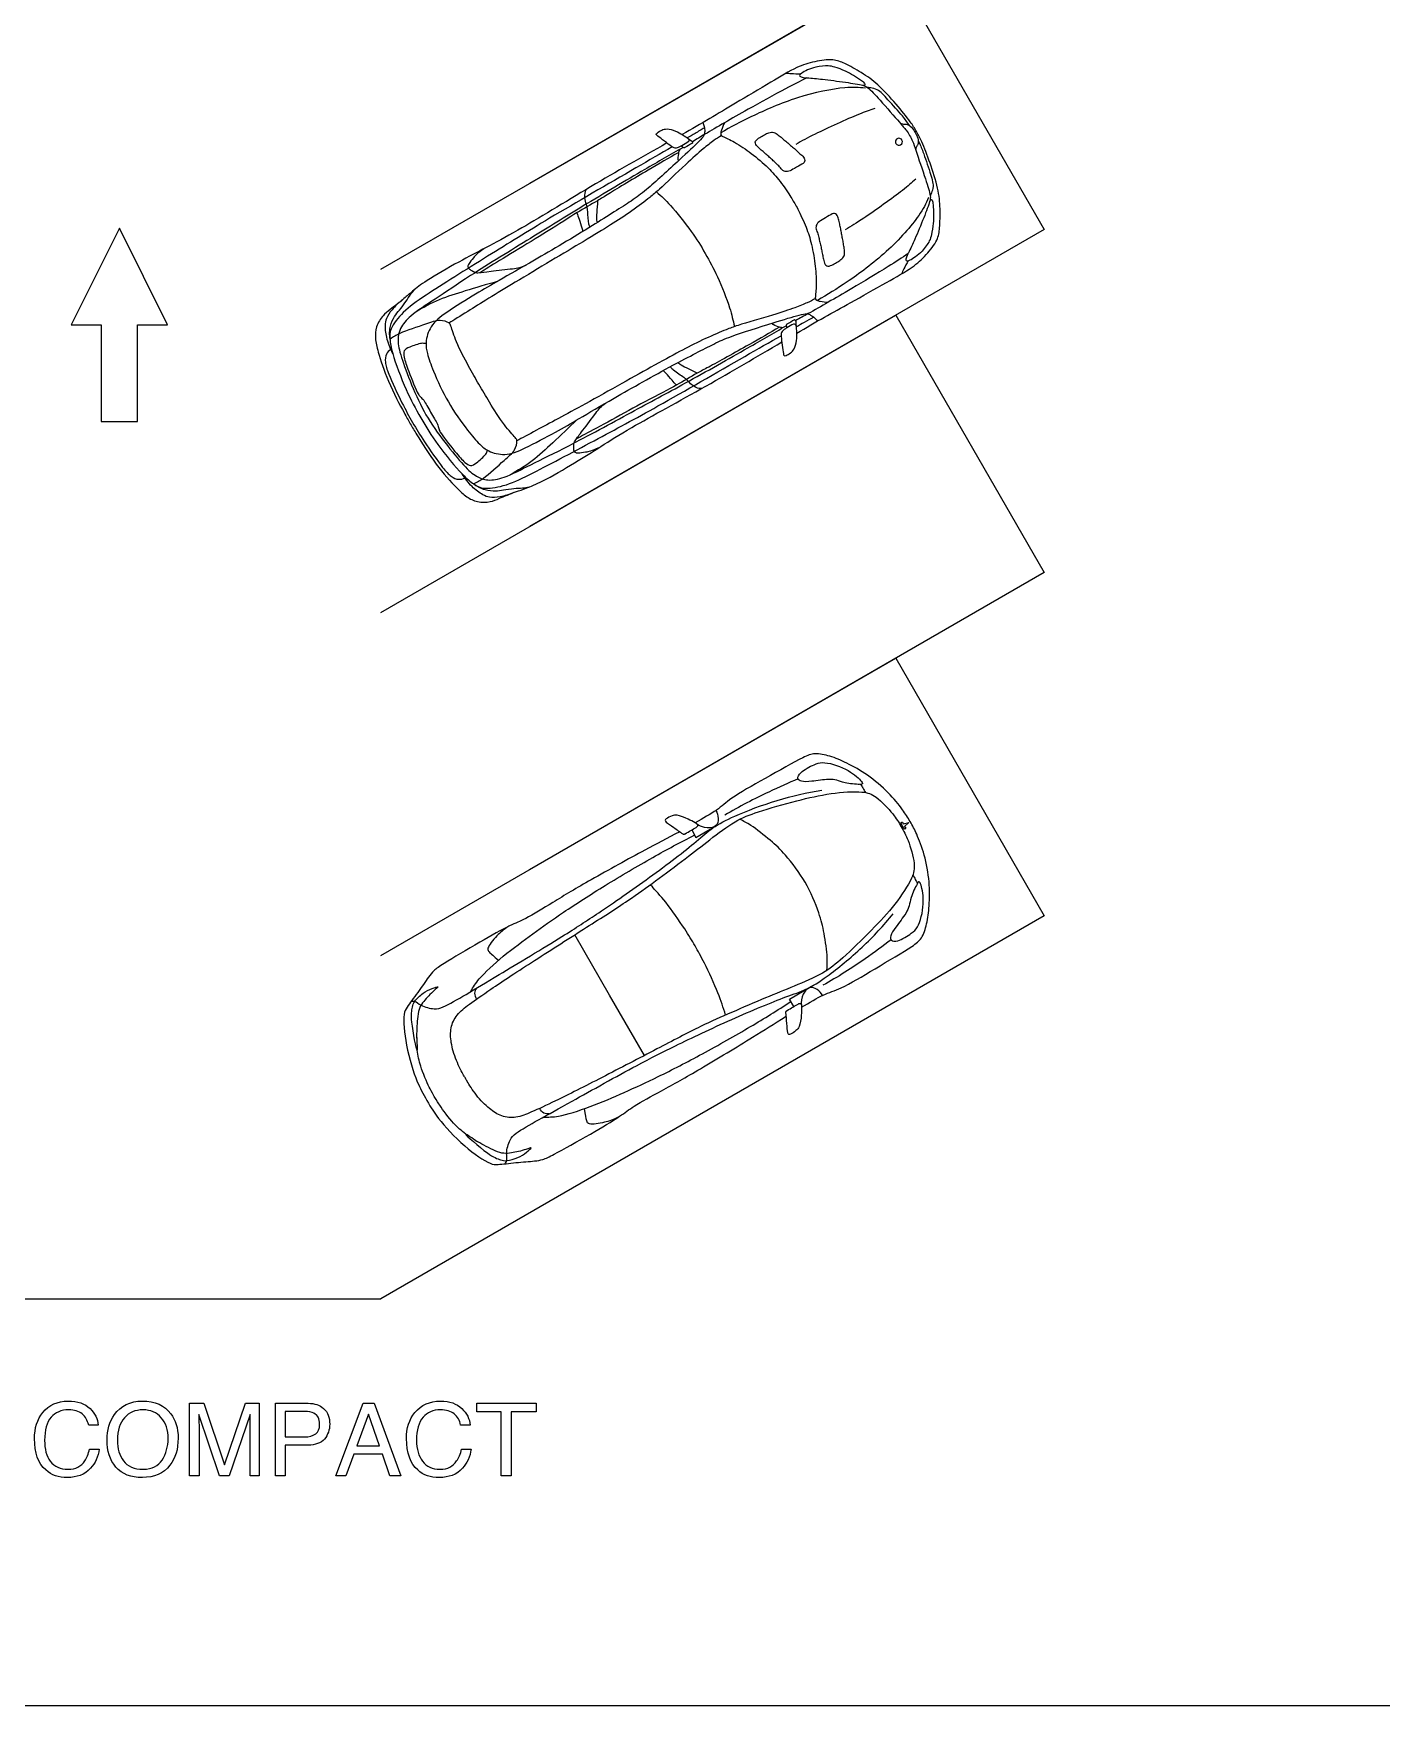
# Model space of a CAD drawing. Header units: millimetres. Extents: x 0 to 183, y -1 to 139.
# Drawn here: x 33.66 to 45, y 92.85 to 106.91 of the extents above; entities that cross this region are included whole.
import ezdxf

# ---------------------------------------------------------------- set-up
doc = ezdxf.new("R2010")
doc.units = ezdxf.units.MM
for name, color, linetype, true_color in [('AG-DIAGRAM', 7, 'Continuous', 0xfecc66), ('AG-LAYOUT', 7, 'Continuous', 0x66ccff), ('AG-TRANSPORT', 7, 'Continuous', 0x66ffff), ('N-TEXT', 7, 'Continuous', 0xcccccc), ('X-VPRT', 6, 'Continuous', 0xff00ff)]:
    doc.layers.add(name, color=color, linetype=linetype, true_color=true_color)

msp = doc.modelspace()

# ---------------------------------------------------------------- linework, layer by layer
at = {"layer": 'AG-DIAGRAM'}
msp.add_lwpolyline([(32.183, 96.268), (36.583, 96.268)], dxfattribs=at)
at = {"layer": 'AG-LAYOUT'}
for points in [[(36.583, 107.815), (40.913, 110.315), (42.163, 108.15), (37.833, 105.65)], [(36.583, 104.928), (40.913, 107.428), (42.163, 105.263), (37.833, 102.763)], [(36.583, 102.041), (40.913, 104.541), (42.163, 102.376), (37.833, 99.876)], [(36.583, 99.155), (40.913, 101.655), (42.163, 99.49), (36.583, 96.268)]]:
    msp.add_lwpolyline(points, dxfattribs=at)
msp.add_lwpolyline([(34.535, 104.461), (34.789, 104.461), (34.383, 105.273), (33.977, 104.461), (34.231, 104.461), (34.231, 103.648), (34.535, 103.648)], close=True, dxfattribs=at)
at = {"layer": 'AG-TRANSPORT'}
for points in [[(39.197, 100.211), (39.233, 100.149), (39.42, 100.257)], [(40.975, 100.263), (41.023, 100.275)], [(41.023, 100.275), (40.988, 100.239)], [(38.8, 98.314), (38.506, 98.822), (38.213, 99.33)], [(40.055, 98.725), (40.019, 98.788), (40.206, 98.896)]]:
    msp.add_lwpolyline(points, dxfattribs=at)
for start, end in [(30, 210), (210, 30)]:
    msp.add_arc((40.94, 106), 0.0294, start, end, dxfattribs=at)
for points, knots in [([(41.088, 106.086), (41.072, 106.114), (41.037, 106.173), (40.914, 106.32), (40.77, 106.483), (40.629, 106.582), (40.487, 106.66), (40.385, 106.699), (40.226, 106.677), (40.073, 106.629), (39.861, 106.498), (39.564, 106.326), (39.353, 106.196), (39.195, 106.105), (39.117, 106.062)], [0, 0, 0, 0, 0.31317, 0.749157, 1.220198, 1.637784, 2.035792, 2.361968, 2.751553, 3.151136, 3.650507, 4.238154, 4.740912, 5.258968, 5.258968, 5.258968, 5.258968]), ([(40.634, 106.476), (40.64, 106.476), (40.651, 106.477), (40.657, 106.48), (40.656, 106.492), (40.623, 106.516), (40.557, 106.559), (40.493, 106.595), (40.399, 106.63), (40.346, 106.642), (40.221, 106.632), (40.135, 106.589), (40.105, 106.564), (40.103, 106.545), (40.148, 106.539), (40.166, 106.538)], [0.076448, 0.076448, 0.076448, 0.076448, 0.169912, 0.254035, 0.345026, 0.545478, 0.82381, 1.102629, 1.409875, 1.656542, 1.998436, 2.479135, 2.615945, 2.7207, 2.959773, 2.959773, 2.959773, 2.959773]), ([(40.166, 106.538), (40.105, 106.508), (39.988, 106.449), (39.669, 106.273), (39.482, 106.165), (39.308, 106.064), (39.239, 106.022), (39.204, 106.001)], [0, 0, 0, 0, 0.449799, 1.047318, 1.526688, 1.965432, 2.310143, 2.310143, 2.310143, 2.310143]), ([(40.112, 106.569), (40.086, 106.569), (40.035, 106.571), (40.004, 106.574), (39.988, 106.575)], [0, 0, 0, 0, 0.2780271, 0.4945497, 0.4945497, 0.4945497, 0.4945497]), ([(40.166, 106.538), (40.21, 106.535), (40.299, 106.527), (40.485, 106.502), (40.635, 106.479), (40.683, 106.458), (40.786, 106.347), (40.94, 106.167), (41.001, 106.101), (41.022, 106.068), (41.03, 106.052)], [2.959773, 2.959773, 2.959773, 2.959773, 3.324551, 3.765566, 4.148461, 4.366517, 4.750607, 5.246898, 5.544986, 5.775267, 5.775267, 5.775267, 5.775267]), ([(40.658, 106.452), (40.601, 106.457), (40.48, 106.466), (40.074, 106.382), (39.703, 106.217), (39.526, 106.124), (39.441, 106.075)], [0, 0, 0, 0, 0.416445, 1.054475, 1.700668, 2.241822, 2.241822, 2.241822, 2.241822]), ([(41.031, 106.135), (41.009, 106.166), (40.971, 106.219), (40.849, 106.352), (40.768, 106.444), (40.705, 106.452), (40.686, 106.456), (40.677, 106.457)], [0, 0, 0, 0, 0.311916, 0.739006, 1.089342, 1.326387, 1.493705, 1.493705, 1.493705, 1.493705]), ([(40.737, 106.28), (40.692, 106.264), (40.604, 106.237), (40.225, 106.064), (40.126, 106.008), (40.072, 105.978)], [0, 0, 0, 0, 0.381624, 1.014307, 1.445423, 1.445423, 1.445423, 1.445423]), ([(39.291, 106.161), (39.296, 106.151), (39.304, 106.13), (39.308, 106.086), (39.302, 106.05), (39.251, 105.993), (39.089, 105.843), (38.817, 105.592), (38.687, 105.5), (38.35, 105.284), (37.884, 105.007), (37.582, 104.837), (37.383, 104.722), (37.137, 104.57), (36.995, 104.459), (36.954, 104.313), (36.972, 104.215), (37.024, 104.062), (37.102, 103.895), (37.151, 103.812)], [0, 0, 0, 0, 0.184261, 0.392413, 0.575799, 0.833104, 1.310419, 1.917921, 2.320885, 2.941993, 3.695454, 4.279483, 4.758598, 5.294378, 5.718211, 6.088209, 6.397173, 6.793689, 7.328757, 7.328757, 7.328757, 7.328757]), ([(39.16, 106.032), (39.167, 106.027), (39.177, 106.013), (39.168, 105.997), (39.112, 105.965), (39.091, 105.956), (39.057, 105.942), (39.024, 105.961), (38.97, 106.006), (38.914, 106.046), (38.895, 106.062), (38.909, 106.079), (38.945, 106.101), (38.991, 106.113), (39.059, 106.094), (39.118, 106.061), (39.131, 106.051), (39.195, 106.009), (39.205, 106), (39.203, 105.988)], [0.715062, 0.715062, 0.715062, 0.715062, 0.883101, 1.007976, 1.268906, 1.442012, 1.631477, 1.822469, 2.105561, 2.386023, 2.527924, 2.663049, 2.877487, 3.101801, 3.385128, 3.648654, 3.797956, 4.083934, 4.21726, 4.21726, 4.21726, 4.21726]), ([(39.304, 106.117), (39.279, 106.102), (39.232, 106.074), (39.182, 106.045), (39.16, 106.032)], [0.4540425, 0.4540425, 0.4540425, 0.4540425, 0.6006227, 0.7150624, 0.7150624, 0.7150624, 0.7150624]), ([(39.473, 106.16), (39.462, 106.141), (39.447, 106.099), (39.439, 106.072), (39.445, 106.049), (39.464, 106.043), (39.569, 105.994), (39.699, 105.905), (39.844, 105.783), (39.938, 105.674), (40.033, 105.537), (40.049, 105.506), (40.057, 105.491)], [0, 0, 0, 0, 0.259849, 0.429993, 0.579219, 0.69615, 1.021832, 1.434575, 1.865112, 2.256044, 2.655661, 2.882585, 2.882585, 2.882585, 2.882585]), ([(40.081, 104.391), (40.158, 104.436), (40.316, 104.528), (40.535, 104.646), (40.831, 104.817), (41.051, 104.935), (41.169, 105.044), (41.268, 105.17), (41.285, 105.278), (41.289, 105.44), (41.273, 105.612), (41.204, 105.818), (41.138, 105.998), (41.104, 106.057), (41.088, 106.086)], [-5.258968, -5.258968, -5.258968, -5.258968, -4.740912, -4.238154, -3.650507, -3.151136, -2.751553, -2.361968, -2.035792, -1.637784, -1.220198, -0.749157, -0.31317, 0, 0, 0, 0]), ([(40.952, 106.155), (40.961, 106.153), (40.979, 106.147), (41.01, 106.152), (41.047, 106.13), (41.076, 106.079)], [-0.7832849, -0.7832849, -0.7832849, -0.7832849, -0.6178044, -0.4443146, 0, 0, 0, 0]), ([(41.076, 106.079), (41.106, 106.029), (41.107, 105.985), (41.087, 105.96), (41.082, 105.942), (41.08, 105.933)], [0, 0, 0, 0, 0.4443146, 0.6178044, 0.7832849, 0.7832849, 0.7832849, 0.7832849]), ([(38.989, 105.99), (38.773, 105.868), (38.365, 105.637), (37.75, 105.259), (37.473, 105.113), (37.24, 104.992), (36.974, 104.84), (36.848, 104.746), (36.78, 104.681), (36.661, 104.588), (36.598, 104.543), (36.538, 104.445), (36.533, 104.343), (36.559, 104.224), (36.637, 103.985), (36.776, 103.724), (36.812, 103.659), (36.83, 103.627)], [0, 0, 0, 0, 0.859617, 1.703194, 2.256197, 2.76668, 3.32231, 3.712008, 4.019643, 4.4017, 4.686773, 5.014551, 5.328015, 5.669825, 6.179207, 6.722529, 7.051928, 7.051928, 7.051928, 7.051928]), ([(39.032, 105.957), (38.939, 105.903), (38.625, 105.72), (37.992, 105.355), (37.505, 105.053), (36.969, 104.718), (36.776, 104.582), (36.657, 104.435), (36.657, 104.338), (36.677, 104.211), (36.794, 103.904), (36.873, 103.755), (36.919, 103.679)], [0.924187, 0.924187, 0.924187, 0.924187, 1.359724, 2.276489, 3.058819, 3.840129, 4.332731, 4.749081, 5.037903, 5.393837, 5.961364, 6.478294, 6.478294, 6.478294, 6.478294]), ([(39.125, 105.953), (39.013, 105.889), (38.801, 105.766), (38.271, 105.455), (37.854, 105.194), (37.34, 104.882), (37.052, 104.683), (36.834, 104.546), (36.74, 104.437), (36.72, 104.323), (36.752, 104.176), (36.876, 103.855), (36.962, 103.703)], [0.006545, 0.006545, 0.006545, 0.006545, 0.609149, 1.383577, 2.105261, 2.875347, 3.475055, 3.972617, 4.342592, 4.659921, 5.043789, 5.767616, 5.767616, 5.767616, 5.767616]), ([(39.446, 106.051), (39.424, 106.038), (39.38, 106.011), (39.286, 105.935), (39.148, 105.812), (38.926, 105.599), (38.847, 105.533), (38.689, 105.413), (38.506, 105.295), (38.276, 105.154), (37.713, 104.821), (37.331, 104.585), (37.196, 104.5), (37.155, 104.475)], [0, 0, 0, 0, 0.276688, 0.615201, 1.060592, 1.612504, 1.942861, 2.378103, 2.843005, 3.364562, 4.183329, 4.870194, 5.303436, 5.303436, 5.303436, 5.303436]), ([(39.096, 105.936), (39.091, 105.924), (39.085, 105.902), (39.076, 105.856), (39.085, 105.839)], [0, 0, 0, 0, 0.2456328, 0.5252418, 0.5252418, 0.5252418, 0.5252418]), ([(39.14, 105.952), (39.138, 105.95), (39.134, 105.949), (39.124, 105.951), (39.118, 105.961), (39.114, 105.967)], [4.4870223, 4.4870223, 4.4870223, 4.4870223, 4.5782335, 4.6778283, 4.8018156, 4.8018156, 4.8018156, 4.8018156]), ([(41.03, 106.052), (41.039, 106.037), (41.058, 106.003), (41.085, 105.916), (41.163, 105.693), (41.208, 105.549), (41.202, 105.497), (41.147, 105.355), (41.076, 105.182), (41.038, 105.101), (41.019, 105.061)], [5.775267, 5.775267, 5.775267, 5.775267, 6.005548, 6.303636, 6.799926, 7.184016, 7.402072, 7.784968, 8.225982, 8.590761, 8.590761, 8.590761, 8.590761]), ([(41.102, 106.012), (41.118, 105.977), (41.145, 105.918), (41.199, 105.746), (41.238, 105.63), (41.214, 105.571), (41.208, 105.552), (41.204, 105.544)], [0, 0, 0, 0, 0.311916, 0.739006, 1.089342, 1.326387, 1.493705, 1.493705, 1.493705, 1.493705]), ([(39.088, 105.91), (39.001, 105.861), (38.844, 105.771), (38.499, 105.563), (38.437, 105.524), (38.406, 105.504)], [0, 0, 0, 0, 0.546078, 1.166536, 1.498374, 1.498374, 1.498374, 1.498374]), ([(41.081, 105.685), (41.044, 105.653), (40.977, 105.591), (40.638, 105.349), (40.54, 105.291), (40.487, 105.259)], [0, 0, 0, 0, 0.381624, 1.014307, 1.445423, 1.445423, 1.445423, 1.445423]), ([(38.406, 105.504), (38.348, 105.472), (38.22, 105.399), (37.993, 105.249), (37.488, 104.947), (37.444, 104.916), (37.421, 104.901)], [1.498374, 1.498374, 1.498374, 1.498374, 1.944858, 2.496676, 3.250869, 3.538914, 3.538914, 3.538914, 3.538914]), ([(38.316, 105.603), (38.31, 105.597), (38.296, 105.584), (38.292, 105.513), (38.313, 105.466), (38.316, 105.443), (38.32, 105.415), (38.327, 105.311), (38.333, 105.296), (38.338, 105.286), (38.341, 105.282)], [0, 0, 0, 0, 0.157735, 0.418319, 0.647088, 0.788597, 0.963266, 1.285412, 1.416377, 1.537438, 1.537438, 1.537438, 1.537438]), ([(38.406, 105.504), (38.403, 105.471), (38.399, 105.408), (38.394, 105.343), (38.401, 105.327), (38.404, 105.321)], [0, 0, 0, 0, 0.3162138, 0.5658929, 0.7151934, 0.7151934, 0.7151934, 0.7151934]), ([(38.901, 105.579), (38.942, 105.543), (39.022, 105.469), (39.199, 105.244), (39.275, 105.124), (39.311, 105.06)], [0, 0, 0, 0, 0.405222, 0.933687, 1.403433, 1.403433, 1.403433, 1.403433]), ([(41.19, 105.531), (41.166, 105.478), (41.114, 105.369), (40.838, 105.059), (40.509, 104.82), (40.34, 104.714), (40.256, 104.665)], [0, 0, 0, 0, 0.416445, 1.054475, 1.700668, 2.241822, 2.241822, 2.241822, 2.241822]), ([(41.199, 105.498), (41.202, 105.503), (41.208, 105.512), (41.214, 105.515), (41.224, 105.508), (41.228, 105.467), (41.233, 105.389), (41.231, 105.315), (41.215, 105.217), (41.199, 105.164), (41.128, 105.062), (41.047, 105.008), (41.011, 104.995), (40.993, 105.003), (41.011, 105.045), (41.019, 105.061)], [0.076448, 0.076448, 0.076448, 0.076448, 0.169912, 0.254035, 0.345026, 0.545478, 0.82381, 1.102629, 1.409875, 1.656542, 1.998436, 2.479135, 2.615945, 2.7207, 2.959773, 2.959773, 2.959773, 2.959773]), ([(38.231, 105.402), (38.237, 105.385), (38.249, 105.352), (38.274, 105.277), (38.279, 105.256), (38.281, 105.245)], [0, 0, 0, 0, 0.2370934, 0.5132617, 0.6943625, 0.6943625, 0.6943625, 0.6943625]), ([(40.057, 105.491), (40.066, 105.476), (40.085, 105.446), (40.157, 105.295), (40.203, 105.16), (40.237, 104.974), (40.249, 104.816), (40.239, 104.701), (40.234, 104.681), (40.251, 104.664), (40.279, 104.658), (40.323, 104.65), (40.345, 104.65)], [2.882585, 2.882585, 2.882585, 2.882585, 3.10951, 3.509127, 3.900059, 4.330596, 4.743339, 5.069021, 5.185952, 5.335178, 5.505322, 5.765171, 5.765171, 5.765171, 5.765171]), ([(39.311, 105.06), (39.348, 104.996), (39.415, 104.871), (39.521, 104.605), (39.545, 104.499), (39.556, 104.445)], [1.403433, 1.403433, 1.403433, 1.403433, 1.873179, 2.401645, 2.806867, 2.806867, 2.806867, 2.806867]), ([(41.019, 105.061), (40.963, 105.023), (40.853, 104.951), (40.541, 104.763), (40.354, 104.655), (40.179, 104.555), (40.108, 104.516), (40.073, 104.497)], [2.959773, 2.959773, 2.959773, 2.959773, 3.409572, 4.007091, 4.486461, 4.925205, 5.269916, 5.269916, 5.269916, 5.269916]), ([(41.019, 104.999), (41.006, 104.976), (40.982, 104.931), (40.968, 104.903), (40.962, 104.888)], [0, 0, 0, 0, 0.2780271, 0.4945497, 0.4945497, 0.4945497, 0.4945497]), ([(37.56, 104.824), (37.47, 104.8), (37.294, 104.745), (37.071, 104.678), (36.94, 104.607), (36.879, 104.569)], [0, 0, 0, 0, 0.528492, 1.011124, 1.478162, 1.478162, 1.478162, 1.478162]), ([(36.765, 104.671), (36.732, 104.647), (36.675, 104.591), (36.625, 104.517), (36.614, 104.45), (36.627, 104.336), (36.663, 104.256), (36.683, 104.216)], [0, 0, 0, 0, 0.350791, 0.650805, 0.892992, 1.228402, 1.593476, 1.593476, 1.593476, 1.593476]), ([(36.66, 104.34), (36.654, 104.376), (36.656, 104.45), (36.695, 104.533), (36.739, 104.584), (36.794, 104.654), (36.83, 104.716), (36.856, 104.746), (36.869, 104.76)], [7.395575, 7.395575, 7.395575, 7.395575, 7.726418, 8.024297, 8.283949, 8.581881, 8.849816, 9.08905, 9.08905, 9.08905, 9.08905]), ([(40.237, 104.681), (40.215, 104.669), (40.169, 104.644), (40.056, 104.6), (39.881, 104.542), (39.585, 104.457), (39.489, 104.421), (39.306, 104.344), (39.112, 104.245), (38.875, 104.116), (38.305, 103.795), (37.91, 103.583), (37.769, 103.508), (37.727, 103.485)], [0, 0, 0, 0, 0.276688, 0.615201, 1.060592, 1.612504, 1.942861, 2.378103, 2.843005, 3.364562, 4.183329, 4.870194, 5.303436, 5.303436, 5.303436, 5.303436]), ([(37.151, 103.812), (37.198, 103.729), (37.304, 103.578), (37.409, 103.456), (37.486, 103.392), (37.633, 103.354), (37.8, 103.422), (38.055, 103.559), (38.254, 103.674), (38.552, 103.85), (39.025, 104.116), (39.38, 104.299), (39.525, 104.366), (39.878, 104.476), (40.089, 104.541), (40.164, 104.557), (40.198, 104.544), (40.234, 104.518), (40.248, 104.501), (40.255, 104.492)], [7.328757, 7.328757, 7.328757, 7.328757, 7.863824, 8.26034, 8.569304, 8.939302, 9.363135, 9.898915, 10.37803, 10.962059, 11.71552, 12.336628, 12.739592, 13.347094, 13.824409, 14.081714, 14.2651, 14.473252, 14.657513, 14.657513, 14.657513, 14.657513]), ([(40.223, 104.525), (40.197, 104.511), (40.15, 104.484), (40.1, 104.456), (40.078, 104.443)], [0.4540425, 0.4540425, 0.4540425, 0.4540425, 0.6006227, 0.7150624, 0.7150624, 0.7150624, 0.7150624]), ([(37.407, 103.96), (37.377, 104.011), (37.321, 104.113), (37.216, 104.305), (37.174, 104.446), (37.159, 104.481), (37.07, 104.507), (36.96, 104.464), (36.74, 104.395), (36.689, 104.36), (36.66, 104.34)], [4.544525, 4.544525, 4.544525, 4.544525, 4.964104, 5.440801, 5.814516, 5.996036, 6.272631, 6.627456, 7.107094, 7.395575, 7.395575, 7.395575, 7.395575]), ([(36.962, 103.703), (37.05, 103.553), (37.266, 103.285), (37.377, 103.184), (37.486, 103.145), (37.628, 103.172), (37.855, 103.292), (38.172, 103.442), (38.699, 103.731), (39.133, 103.962), (39.668, 104.265), (39.88, 104.387), (39.991, 104.452)], [5.767616, 5.767616, 5.767616, 5.767616, 6.491444, 6.875312, 7.19264, 7.562616, 8.060178, 8.659886, 9.429971, 10.151656, 10.926084, 11.528687, 11.528687, 11.528687, 11.528687]), ([(39.936, 104.441), (39.85, 104.391), (39.693, 104.299), (39.341, 104.105), (39.276, 104.071), (39.243, 104.054)], [0, 0, 0, 0, 0.546078, 1.166536, 1.498374, 1.498374, 1.498374, 1.498374]), ([(39.962, 104.435), (39.949, 104.437), (39.927, 104.443), (39.883, 104.458), (39.873, 104.475)], [0, 0, 0, 0, 0.2456328, 0.5252418, 0.5252418, 0.5252418, 0.5252418]), ([(40.078, 104.443), (40.077, 104.452), (40.07, 104.467), (40.051, 104.468), (39.996, 104.435), (39.977, 104.421), (39.948, 104.398), (39.948, 104.36), (39.96, 104.291), (39.967, 104.222), (39.972, 104.198), (39.993, 104.202), (40.03, 104.223), (40.063, 104.256), (40.081, 104.325), (40.082, 104.392), (40.08, 104.408), (40.075, 104.485), (40.073, 104.497), (40.061, 104.502)], [0.715062, 0.715062, 0.715062, 0.715062, 0.883101, 1.007976, 1.268906, 1.442012, 1.631477, 1.822469, 2.105561, 2.386023, 2.527924, 2.663049, 2.877487, 3.101801, 3.385128, 3.648654, 3.797956, 4.083934, 4.21726, 4.21726, 4.21726, 4.21726]), ([(39.998, 104.466), (39.996, 104.465), (39.993, 104.462), (39.99, 104.452), (39.995, 104.442), (39.998, 104.435)], [4.4870223, 4.4870223, 4.4870223, 4.4870223, 4.5782335, 4.6778283, 4.8018156, 4.8018156, 4.8018156, 4.8018156]), ([(36.666, 104.252), (36.651, 104.243), (36.622, 104.216), (36.616, 104.14), (36.647, 104.041), (36.761, 103.798), (36.818, 103.693), (36.849, 103.638)], [0, 0, 0, 0, 0.231373, 0.491376, 0.815053, 1.329369, 1.764655, 1.764655, 1.764655, 1.764655]), ([(36.962, 104.302), (36.95, 104.304), (36.925, 104.31), (36.825, 104.274), (36.77, 104.248), (36.778, 104.179), (36.813, 104.074), (36.891, 103.879), (36.913, 103.856), (36.946, 103.826), (36.969, 103.781), (36.991, 103.745), (37.001, 103.726)], [0, 0, 0, 0, 0.192723, 0.51675, 0.751213, 0.984838, 1.338061, 1.790915, 1.968741, 2.167465, 2.39505, 2.648248, 2.648248, 2.648248, 2.648248]), ([(36.83, 103.627), (36.848, 103.596), (36.887, 103.532), (37.043, 103.281), (37.211, 103.095), (37.301, 103.012), (37.392, 102.965), (37.507, 102.968), (37.578, 103.001), (37.717, 103.058), (37.807, 103.084), (37.952, 103.146), (38.217, 103.3), (38.438, 103.442), (38.703, 103.608), (39.338, 103.952), (39.742, 104.19), (39.955, 104.316)], [7.051928, 7.051928, 7.051928, 7.051928, 7.381326, 7.924649, 8.434031, 8.77584, 9.089305, 9.417083, 9.702155, 10.084212, 10.391847, 10.781546, 11.337175, 11.847658, 12.400662, 13.244238, 14.103855, 14.103855, 14.103855, 14.103855]), ([(36.919, 103.679), (36.962, 103.601), (37.052, 103.457), (37.259, 103.202), (37.36, 103.122), (37.443, 103.073), (37.63, 103.103), (37.844, 103.202), (38.402, 103.499), (38.907, 103.77), (39.539, 104.135), (39.855, 104.316), (39.949, 104.369)], [6.478294, 6.478294, 6.478294, 6.478294, 6.995224, 7.562751, 7.918685, 8.207507, 8.623857, 9.11646, 9.897769, 10.680099, 11.596864, 12.032401, 12.032401, 12.032401, 12.032401]), ([(39.284, 103.926), (39.276, 103.924), (39.258, 103.919), (39.195, 103.951), (39.164, 103.992), (39.146, 104.007), (39.123, 104.023), (39.036, 104.082), (39.027, 104.095), (39.021, 104.104), (39.019, 104.109)], [0, 0, 0, 0, 0.157735, 0.418319, 0.647088, 0.788597, 0.963266, 1.285412, 1.416377, 1.537438, 1.537438, 1.537438, 1.537438]), ([(39.243, 104.054), (39.213, 104.068), (39.157, 104.096), (39.098, 104.124), (39.088, 104.138), (39.083, 104.144)], [1.4983737, 1.4983737, 1.4983737, 1.4983737, 1.8145875, 2.0642666, 2.2135672, 2.2135672, 2.2135672, 2.2135672]), ([(37.362, 103.123), (37.394, 103.139), (37.45, 103.165), (37.619, 103.322), (37.712, 103.396), (37.733, 103.485), (37.711, 103.516), (37.61, 103.623), (37.496, 103.81), (37.436, 103.909), (37.407, 103.96)], [1.693475, 1.693475, 1.693475, 1.693475, 1.981956, 2.461594, 2.81642, 3.093014, 3.274534, 3.648249, 4.124947, 4.544525, 4.544525, 4.544525, 4.544525]), ([(39.243, 104.054), (39.186, 104.02), (39.06, 103.946), (38.816, 103.823), (38.302, 103.538), (38.253, 103.515), (38.228, 103.502)], [0, 0, 0, 0, 0.446484, 0.998302, 1.752496, 2.04054, 2.04054, 2.04054, 2.04054]), ([(39.068, 103.953), (39.056, 103.967), (39.033, 103.994), (38.981, 104.053), (38.965, 104.068), (38.957, 104.075)], [0, 0, 0, 0, 0.2370934, 0.5132617, 0.6943625, 0.6943625, 0.6943625, 0.6943625]), ([(37.001, 103.726), (37.012, 103.708), (37.032, 103.671), (37.06, 103.628), (37.07, 103.585), (37.079, 103.555), (37.208, 103.389), (37.282, 103.306), (37.338, 103.265), (37.388, 103.299), (37.469, 103.368), (37.476, 103.393), (37.48, 103.405)], [2.648248, 2.648248, 2.648248, 2.648248, 2.901445, 3.12903, 3.327754, 3.50558, 3.958434, 4.311657, 4.545283, 4.779745, 5.103772, 5.296495, 5.296495, 5.296495, 5.296495]), ([(36.849, 103.638), (36.881, 103.584), (36.943, 103.482), (37.097, 103.262), (37.167, 103.185), (37.236, 103.153), (37.273, 103.165), (37.289, 103.173)], [1.764655, 1.764655, 1.764655, 1.764655, 2.19994, 2.714256, 3.037933, 3.297937, 3.529309, 3.529309, 3.529309, 3.529309]), ([(38.232, 103.661), (38.165, 103.596), (38.03, 103.47), (37.86, 103.311), (37.734, 103.233), (37.67, 103.199)], [0, 0, 0, 0, 0.528492, 1.011124, 1.478162, 1.478162, 1.478162, 1.478162]), ([(37.701, 103.049), (37.664, 103.032), (37.587, 103.011), (37.498, 103.005), (37.435, 103.029), (37.342, 103.098), (37.291, 103.169), (37.266, 103.206)], [0, 0, 0, 0, 0.350791, 0.650805, 0.892992, 1.228402, 1.593476, 1.593476, 1.593476, 1.593476]), ([(37.83, 103.095), (37.811, 103.09), (37.773, 103.083), (37.702, 103.083), (37.613, 103.07), (37.547, 103.058), (37.455, 103.065), (37.391, 103.1), (37.362, 103.123)], [0, 0, 0, 0, 0.239235, 0.50717, 0.805102, 1.064753, 1.362633, 1.693475, 1.693475, 1.693475, 1.693475]), ([(40.121, 98.72), (40.189, 98.76), (40.307, 98.832), (40.462, 98.876), (40.735, 99.043), (41.045, 99.223), (41.136, 99.295), (41.178, 99.425), (41.198, 99.576), (41.2, 99.777), (41.16, 99.998), (41.093, 100.175), (41.055, 100.247), (41.035, 100.281), (41.015, 100.316), (40.971, 100.385), (40.852, 100.532), (40.681, 100.676), (40.505, 100.775), (40.365, 100.834), (40.231, 100.862), (40.123, 100.82), (39.812, 100.641), (39.532, 100.488), (39.415, 100.376), (39.294, 100.31), (39.226, 100.27)], [-17.384286, -17.384286, -17.384286, -17.384286, -16.609426, -15.879892, -14.843538, -13.7547, -13.156896, -12.517001, -11.806577, -10.99345, -10.127832, -9.345538, -8.719658, -8.719658, -8.719658, -8.093778, -7.311484, -6.445866, -5.632739, -4.922314, -4.28242, -3.684616, -2.595778, -1.559424, -0.82989, -0.05503, -0.05503, -0.05503, -0.05503]), ([(40.618, 100.627), (40.594, 100.654), (40.497, 100.735), (40.305, 100.79), (40.222, 100.761), (40.112, 100.703), (40.08, 100.643), (40.123, 100.614), (40.209, 100.619), (40.346, 100.64), (40.419, 100.632), (40.483, 100.603), (40.603, 100.592), (40.643, 100.596), (40.63, 100.615), (40.618, 100.627)], [0, 0, 0, 0, 0.731056, 1.547526, 1.998622, 2.666628, 3.085441, 3.432069, 3.966879, 4.651187, 5.132542, 5.619067, 6.25391, 6.542166, 6.871363, 6.871363, 6.871363, 6.871363]), ([(40.093, 100.64), (40.01, 100.606), (39.842, 100.532), (39.593, 100.407), (39.476, 100.335)], [0.020388, 0.020388, 0.020388, 0.020388, 0.951346, 2.116598, 2.116598, 2.116598, 2.116598]), ([(40.617, 100.594), (40.624, 100.585), (40.637, 100.565), (40.652, 100.539), (40.66, 100.525)], [0, 0, 0, 0, 0.3396523, 0.7274045, 0.7274045, 0.7274045, 0.7274045]), ([(36.838, 98.77), (36.848, 98.771), (36.872, 98.775), (36.918, 98.729), (37.035, 98.699), (37.111, 98.718), (37.318, 98.839), (37.576, 98.994), (38.117, 99.317), (38.414, 99.513), (38.833, 99.8), (39.227, 100.101), (39.371, 100.235), (39.565, 100.336), (39.922, 100.471), (40.165, 100.525), (40.292, 100.546)], [0, 0, 0, 0, 0.312689, 0.762393, 1.376909, 1.880902, 2.728155, 3.760386, 5.182819, 6.288796, 7.616518, 8.880251, 9.629648, 10.453598, 11.571848, 12.696083, 12.696083, 12.696083, 12.696083]), ([(37.294, 98.122), (37.289, 98.131), (37.277, 98.15), (37.21, 98.277), (37.17, 98.419), (37.164, 98.546), (37.217, 98.662), (37.333, 98.75), (37.516, 98.88), (37.883, 99.119), (38.304, 99.388), (38.659, 99.612), (38.889, 99.779), (39.144, 99.969), (39.345, 100.126), (39.56, 100.29), (39.756, 100.368), (40.086, 100.46), (40.357, 100.522), (40.629, 100.542), (40.752, 100.499), (40.894, 100.346), (40.938, 100.275), (40.96, 100.238)], [17.891792, 17.891792, 17.891792, 17.891792, 18.211015, 18.883423, 19.600099, 20.233564, 20.858866, 21.532373, 22.382362, 23.582949, 24.888632, 26.054363, 27.021713, 28.031907, 28.959895, 29.883623, 30.720383, 31.769336, 32.755486, 33.682725, 34.327617, 35.132888, 35.783584, 35.783584, 35.783584, 35.783584]), ([(39.142, 100.179), (39.174, 100.198), (39.206, 100.216), (39.235, 100.233), (39.244, 100.239), (39.256, 100.251), (39.218, 100.276), (39.163, 100.305), (39.077, 100.342), (39.034, 100.331), (38.982, 100.308), (38.971, 100.292), (38.984, 100.274), (39.047, 100.231), (39.097, 100.196), (39.122, 100.179)], [0.041452, 0.041452, 0.041452, 0.041452, 0.408784, 0.408784, 0.408784, 0.647399, 0.902257, 1.350336, 1.955262, 2.342431, 2.763277, 2.990344, 3.226584, 3.732169, 4.256195, 4.256195, 4.256195, 4.256195]), ([(39.4, 100.375), (39.412, 100.355), (39.426, 100.31), (39.41, 100.237), (39.324, 100.22), (39.263, 100.243), (39.238, 100.263)], [0, 0, 0, 0, 0.476413, 0.939254, 1.439218, 2.001416, 2.001416, 2.001416, 2.001416]), ([(40.151, 99.771), (40.104, 99.852), (39.989, 100.005), (39.866, 100.121), (39.697, 100.253), (39.633, 100.285), (39.6, 100.301)], [-3.14125, -3.14125, -3.14125, -3.14125, -2.179696, -1.413878, -0.593042, 0, 0, 0, 0]), ([(39.096, 100.196), (38.985, 100.138), (38.794, 100.037), (38.349, 99.794), (38.042, 99.611), (37.804, 99.462), (37.661, 99.407), (37.415, 99.269), (37.123, 99.094), (37.027, 99.031), (36.979, 98.97), (36.894, 98.843), (36.802, 98.723), (36.767, 98.658), (36.788, 98.386), (36.881, 98.095), (36.934, 97.997), (36.97, 97.934), (37.006, 97.872), (37.065, 97.777), (37.27, 97.552), (37.495, 97.398), (37.568, 97.395), (37.718, 97.414), (37.871, 97.425), (37.948, 97.436), (38.05, 97.487), (38.348, 97.653), (38.591, 97.797), (38.71, 97.893), (38.958, 98.024), (39.27, 98.199), (39.703, 98.463), (39.885, 98.578), (39.992, 98.645)], [-12.72119, -12.72119, -12.72119, -12.72119, -11.753926, -10.455281, -9.344977, -8.413743, -7.714264, -6.74431, -5.675796, -5.083367, -4.598335, -3.880282, -3.1678, -2.696792, -1.774782, -0.728823, 0, 0, 0, 0.728823, 1.774782, 2.696792, 3.1678, 3.880282, 4.598335, 5.083367, 5.675796, 6.74431, 7.714264, 8.413743, 9.344977, 10.455281, 11.753926, 12.72119, 12.72119, 12.72119, 12.72119]), ([(40.96, 100.238), (40.981, 100.201), (41.02, 100.127), (41.081, 99.928), (41.057, 99.8), (40.904, 99.574), (40.715, 99.371), (40.471, 99.131), (40.305, 99), (40.055, 98.895), (39.819, 98.8), (39.527, 98.674), (39.267, 98.559), (38.896, 98.364), (38.452, 98.133), (38.062, 97.935), (37.858, 97.841), (37.723, 97.785), (37.596, 97.797), (37.49, 97.866), (37.386, 97.971), (37.31, 98.093), (37.299, 98.113), (37.294, 98.122)], [35.783584, 35.783584, 35.783584, 35.783584, 36.434279, 37.23955, 37.884442, 38.811681, 39.797832, 40.846784, 41.683544, 42.607272, 43.535261, 44.545454, 45.512805, 46.678535, 47.984219, 49.184806, 50.034794, 50.708301, 51.333603, 51.967068, 52.683744, 53.356152, 53.675375, 53.675375, 53.675375, 53.675375]), ([(37.339, 98.852), (37.36, 98.889), (37.405, 98.966), (37.617, 99.158), (37.86, 99.34), (38.121, 99.524), (38.471, 99.748), (38.868, 99.983), (39.101, 100.107), (39.222, 100.169)], [0, 0, 0, 0, 0.646046, 1.600742, 2.612286, 3.62988, 4.800421, 6.034049, 7.173514, 7.173514, 7.173514, 7.173514]), ([(40.97, 100.244), (40.964, 100.255), (40.96, 100.265), (40.958, 100.275), (40.962, 100.276), (40.966, 100.276), (40.97, 100.277)], [0.1719803, 0.1719803, 0.1719803, 0.1719803, 0.2625945, 0.2625945, 0.2625945, 0.3027875, 0.3027875, 0.3027875, 0.3027875]), ([(40.998, 100.228), (40.996, 100.225), (40.994, 100.222), (40.991, 100.218), (40.983, 100.225), (40.976, 100.234), (40.97, 100.244)], [-0.3027875, -0.3027875, -0.3027875, -0.3027875, -0.2625945, -0.2625945, -0.2625945, -0.1719803, -0.1719803, -0.1719803, -0.1719803]), ([(39.225, 99.237), (39.199, 99.282), (39.139, 99.382), (38.976, 99.613), (38.896, 99.7), (38.849, 99.75)], [-2.489076, -2.489076, -2.489076, -2.489076, -1.772371, -0.822774, 0, 0, 0, 0]), ([(40.334, 99.03), (40.337, 99.065), (40.342, 99.137), (40.312, 99.349), (40.272, 99.514), (40.198, 99.69), (40.151, 99.771)], [-6.2825, -6.2825, -6.2825, -6.2825, -5.689457, -4.868622, -4.102803, -3.14125, -3.14125, -3.14125, -3.14125]), ([(41.126, 99.748), (41.137, 99.713), (41.159, 99.589), (41.11, 99.395), (41.043, 99.338), (40.938, 99.272), (40.87, 99.274), (40.867, 99.326), (40.914, 99.397), (41, 99.506), (41.03, 99.573), (41.037, 99.643), (41.088, 99.752), (41.111, 99.784), (41.121, 99.764), (41.126, 99.748)], [0, 0, 0, 0, 0.731056, 1.547526, 1.998622, 2.666628, 3.085441, 3.432069, 3.966879, 4.651187, 5.132542, 5.619067, 6.25391, 6.542166, 6.871363, 6.871363, 6.871363, 6.871363]), ([(41.097, 99.764), (41.092, 99.774), (41.081, 99.795), (41.066, 99.822), (41.058, 99.835)], [0, 0, 0, 0, 0.3396523, 0.7274045, 0.7274045, 0.7274045, 0.7274045]), ([(37.627, 97.403), (37.633, 97.411), (37.649, 97.43), (37.632, 97.493), (37.664, 97.609), (37.719, 97.665), (37.927, 97.784), (38.191, 97.929), (38.741, 98.237), (39.059, 98.396), (39.517, 98.615), (39.974, 98.806), (40.162, 98.864), (40.347, 98.982), (40.642, 99.223), (40.811, 99.407), (40.892, 99.506)], [0, 0, 0, 0, 0.312689, 0.762393, 1.376909, 1.880902, 2.728155, 3.760386, 5.182819, 6.288796, 7.616518, 8.880251, 9.629648, 10.453598, 11.571848, 12.696083, 12.696083, 12.696083, 12.696083]), ([(37.659, 99.401), (37.614, 99.372), (37.56, 99.328), (37.469, 99.214), (37.495, 99.182), (37.53, 99.15), (37.573, 99.116)], [0, 0, 0, 0, 0.57673, 1.188876, 1.554535, 2.135081, 2.135081, 2.135081, 2.135081]), ([(39.482, 98.654), (39.462, 98.72), (39.426, 98.833), (39.308, 99.089), (39.251, 99.191), (39.225, 99.237)], [-4.978152, -4.978152, -4.978152, -4.978152, -4.155378, -3.205781, -2.489076, -2.489076, -2.489076, -2.489076]), ([(40.874, 99.287), (40.803, 99.232), (40.655, 99.123), (40.423, 98.971), (40.301, 98.905)], [0.020388, 0.020388, 0.020388, 0.020388, 0.951346, 2.116598, 2.116598, 2.116598, 2.116598]), ([(37.013, 98.877), (36.985, 98.866), (36.941, 98.845), (36.863, 98.774), (36.845, 98.714), (36.83, 98.611), (36.894, 98.303), (36.886, 98.411), (36.881, 98.476), (36.889, 98.641), (36.904, 98.715), (36.949, 98.779), (37.018, 98.853), (37.084, 98.903), (37.035, 98.886), (37.013, 98.877)], [0, 0, 0, 0, 0.562578, 1.116806, 1.512502, 2.152326, 3.040175, 3.4018, 3.913663, 4.640467, 5.128197, 5.536126, 6.218216, 6.618198, 7.036082, 7.036082, 7.036082, 7.036082]), ([(40.298, 98.819), (40.287, 98.839), (40.256, 98.874), (40.184, 98.897), (40.126, 98.83), (40.116, 98.766), (40.12, 98.734)], [0, 0, 0, 0, 0.476413, 0.939254, 1.439218, 2.001416, 2.001416, 2.001416, 2.001416]), ([(37.388, 98.881), (37.379, 98.869), (37.363, 98.838), (37.378, 98.803), (37.388, 98.789)], [0, 0, 0, 0, 0.3892369, 0.8014516, 0.8014516, 0.8014516, 0.8014516]), ([(37.949, 97.796), (37.992, 97.796), (38.081, 97.795), (38.353, 97.883), (38.632, 98.003), (38.922, 98.136), (39.291, 98.328), (39.693, 98.554), (39.917, 98.694), (40.031, 98.767)], [0, 0, 0, 0, 0.646046, 1.600742, 2.612286, 3.62988, 4.800421, 6.034049, 7.173514, 7.173514, 7.173514, 7.173514]), ([(40, 98.693), (40.032, 98.712), (40.064, 98.73), (40.093, 98.747), (40.102, 98.752), (40.119, 98.756), (40.122, 98.711), (40.12, 98.649), (40.108, 98.556), (40.077, 98.524), (40.032, 98.491), (40.012, 98.489), (40.003, 98.509), (39.997, 98.585), (39.992, 98.646), (39.99, 98.677)], [0.041452, 0.041452, 0.041452, 0.041452, 0.408784, 0.408784, 0.408784, 0.647399, 0.902257, 1.350336, 1.955262, 2.342431, 2.763277, 2.990344, 3.226584, 3.732169, 4.256195, 4.256195, 4.256195, 4.256195]), ([(37.296, 97.651), (37.259, 97.682), (37.191, 97.738), (37.083, 97.884), (37.057, 97.927), (37.031, 97.97), (37.007, 98.014), (36.983, 98.057), (36.91, 98.225), (36.896, 98.311), (36.888, 98.359)], [-3.880377, -3.880377, -3.880377, -3.880377, -3.187464, -2.330906, -1.940189, -1.940189, -1.940189, -1.549471, -0.692914, 0, 0, 0, 0]), ([(37.999, 97.823), (37.983, 97.821), (37.949, 97.823), (37.926, 97.854), (37.919, 97.869)], [0, 0, 0, 0, 0.3892369, 0.8014516, 0.8014516, 0.8014516, 0.8014516]), ([(38.584, 97.798), (38.537, 97.774), (38.471, 97.749), (38.328, 97.727), (38.313, 97.766), (38.302, 97.812), (38.294, 97.867)], [0, 0, 0, 0, 0.57673, 1.188876, 1.554535, 2.135081, 2.135081, 2.135081, 2.135081]), ([(37.808, 97.501), (37.784, 97.482), (37.744, 97.454), (37.643, 97.423), (37.582, 97.437), (37.486, 97.475), (37.251, 97.684), (37.341, 97.624), (37.394, 97.587), (37.541, 97.511), (37.613, 97.487), (37.691, 97.494), (37.789, 97.517), (37.866, 97.549), (37.826, 97.515), (37.808, 97.501)], [0, 0, 0, 0, 0.562578, 1.116806, 1.512502, 2.152326, 3.040175, 3.4018, 3.913663, 4.640467, 5.128197, 5.536126, 6.218216, 6.618198, 7.036082, 7.036082, 7.036082, 7.036082])]:
    msp.add_open_spline(points, degree=3, knots=knots, dxfattribs=at)
for points, degree in [([(40.107, 105.9), (40.097, 105.909), (40.077, 105.929), (40.045, 105.956), (40.013, 105.984), (39.981, 106.011), (39.949, 106.038), (39.916, 106.063), (39.879, 106.087), (39.836, 106.074), (39.799, 106.054), (39.759, 106.031), (39.72, 105.999), (39.75, 105.958), (39.782, 105.931), (39.813, 105.904), (39.845, 105.876), (39.876, 105.848), (39.906, 105.818), (39.937, 105.79), (39.962, 105.754), (40.004, 105.745), (40.043, 105.765), (40.114, 105.806), (40.157, 105.831), (40.14, 105.874), (40.118, 105.891), (40.107, 105.9)], 3), ([(39.203, 105.988), (39.182, 105.976), (39.161, 105.964), (39.14, 105.952)], 3), ([(40.437, 105.329), (40.44, 105.315), (40.447, 105.288), (40.454, 105.247), (40.462, 105.206), (40.47, 105.165), (40.477, 105.123), (40.483, 105.082), (40.484, 105.038), (40.452, 105.007), (40.417, 104.985), (40.376, 104.962), (40.329, 104.945), (40.309, 104.991), (40.301, 105.032), (40.293, 105.073), (40.285, 105.114), (40.276, 105.155), (40.265, 105.196), (40.256, 105.236), (40.237, 105.276), (40.251, 105.317), (40.288, 105.341), (40.358, 105.382), (40.401, 105.407), (40.431, 105.371), (40.434, 105.343), (40.437, 105.329)], 3), ([(37.448, 105.1), (37.394, 105.063), (37.358, 105.024), (37.319, 104.97), (37.312, 104.95), (37.318, 104.936), (37.337, 104.924), (37.377, 104.897), (37.401, 104.898), (37.485, 104.909), (37.717, 104.936), (37.757, 104.941), (37.807, 104.965)], 3), ([(40.061, 104.502), (40.04, 104.49), (40.019, 104.478), (39.998, 104.466)], 3), ([(38.415, 103.426), (38.355, 103.398), (38.303, 103.387), (38.237, 103.379), (38.217, 103.384), (38.207, 103.395), (38.206, 103.418), (38.203, 103.467), (38.216, 103.486), (38.267, 103.554), (38.407, 103.741), (38.432, 103.773), (38.477, 103.805)], 3), ([(39.122, 100.179), (39.131, 100.173), (39.142, 100.179)], 2), ([(40.97, 100.277), (40.971, 100.272), (40.973, 100.267), (40.975, 100.263)], 3), ([(40.988, 100.239), (40.992, 100.235), (40.995, 100.231), (40.998, 100.228)], 3), ([(39.99, 98.677), (39.989, 98.687), (40, 98.693)], 2), ([(36.883, 98.477), (36.883, 98.468), (36.883, 98.46), (36.884, 98.452)], 3), ([(37.396, 97.588), (37.389, 97.592), (37.381, 97.597), (37.374, 97.601)], 3)]:
    msp.add_open_spline(points, degree=degree, dxfattribs=at)
at = {"layer": 'N-TEXT'}
for points in [[(34.973, 95.388), (35.094, 95.388), (35.267, 94.871), (35.443, 95.388), (35.56, 95.388), (35.56, 94.779), (35.483, 94.779), (35.483, 95.139)], [(35.054, 95.139), (35.054, 94.779), (34.973, 94.779), (34.973, 95.388)], [(35.696, 95.388), (35.972, 95.388)], [(35.972, 95.036), (35.777, 95.036), (35.777, 94.779), (35.696, 94.779), (35.696, 95.388)], [(35.483, 95.293), (35.307, 94.779), (35.226, 94.779), (35.05, 95.293), (35.05, 95.275)], [(35.942, 95.319), (35.777, 95.319), (35.777, 95.106), (35.942, 95.106)], [(34.205, 95.205), (34.125, 95.205)], [(37.334, 95.205), (37.253, 95.205)], [(34.132, 95.003), (34.213, 95.003)], [(37.261, 95.003), (37.341, 95.003)]]:
    msp.add_lwpolyline(points, dxfattribs=at)
for points in [[(36.434, 95.388), (36.526, 95.388), (36.75, 94.779), (36.658, 94.779), (36.596, 94.959), (36.354, 94.959), (36.288, 94.779), (36.203, 94.779)], [(37.889, 95.388), (37.889, 95.315), (37.679, 95.315), (37.679, 94.779), (37.595, 94.779), (37.595, 95.315), (37.389, 95.315), (37.389, 95.388)], [(36.57, 95.029), (36.478, 95.297), (36.379, 95.029)]]:
    msp.add_lwpolyline(points, close=True, dxfattribs=at)
for points in [[(33.739, 95.311), (33.79, 95.374), (33.864, 95.407), (33.952, 95.407)], [(33.952, 95.407), (34.033, 95.407), (34.092, 95.385), (34.136, 95.344)], [(34.341, 95.293), (34.396, 95.366), (34.473, 95.407), (34.576, 95.407)], [(34.576, 95.407), (34.683, 95.407), (34.764, 95.37), (34.815, 95.3)], [(35.972, 95.388), (36.023, 95.388), (36.067, 95.374), (36.1, 95.344)], [(36.868, 95.311), (36.923, 95.374), (36.993, 95.407), (37.084, 95.407)], [(37.084, 95.407), (37.162, 95.407), (37.22, 95.385), (37.264, 95.344)], [(33.669, 95.091), (33.669, 95.179), (33.691, 95.253), (33.739, 95.311)], [(33.809, 95.271), (33.772, 95.227), (33.754, 95.164), (33.754, 95.076)], [(33.956, 95.333), (33.893, 95.333), (33.845, 95.311), (33.809, 95.271)], [(34.069, 95.3), (34.044, 95.322), (34.003, 95.333), (33.956, 95.333)], [(34.125, 95.205), (34.114, 95.245), (34.099, 95.275), (34.069, 95.3)], [(34.136, 95.344), (34.176, 95.304), (34.202, 95.256), (34.205, 95.205)], [(34.279, 95.08), (34.279, 95.164), (34.301, 95.234), (34.341, 95.293)], [(34.426, 95.267), (34.385, 95.223), (34.367, 95.161), (34.367, 95.076)], [(34.58, 95.333), (34.517, 95.333), (34.466, 95.311), (34.426, 95.267)], [(34.734, 95.267), (34.697, 95.311), (34.646, 95.333), (34.58, 95.333)], [(34.793, 95.091), (34.793, 95.164), (34.775, 95.223), (34.734, 95.267)], [(34.815, 95.3), (34.855, 95.249), (34.877, 95.179), (34.877, 95.095)], [(35.05, 95.275), (35.05, 95.26), (35.05, 95.238), (35.054, 95.205)], [(35.483, 95.201), (35.483, 95.231), (35.483, 95.26), (35.483, 95.293)], [(36.019, 95.304), (36.001, 95.315), (35.975, 95.319), (35.942, 95.319)], [(36.067, 95.212), (36.067, 95.26), (36.053, 95.289), (36.019, 95.304)], [(36.1, 95.344), (36.137, 95.311), (36.152, 95.271), (36.152, 95.212)], [(36.798, 95.091), (36.798, 95.179), (36.82, 95.253), (36.868, 95.311)], [(36.938, 95.271), (36.901, 95.227), (36.882, 95.164), (36.882, 95.076)], [(37.084, 95.333), (37.022, 95.333), (36.974, 95.311), (36.938, 95.271)], [(37.198, 95.3), (37.173, 95.322), (37.132, 95.333), (37.084, 95.333)], [(37.253, 95.205), (37.246, 95.245), (37.228, 95.275), (37.198, 95.3)], [(37.264, 95.344), (37.305, 95.304), (37.33, 95.256), (37.334, 95.205)], [(33.765, 94.827), (33.699, 94.882), (33.669, 94.97), (33.669, 95.091)], [(34.742, 94.911), (34.775, 94.962), (34.793, 95.025), (34.793, 95.091)], [(34.877, 95.095), (34.877, 95.003), (34.855, 94.926), (34.808, 94.867)], [(35.054, 95.205), (35.054, 95.175), (35.054, 95.153), (35.054, 95.139)], [(35.483, 95.139), (35.483, 95.15), (35.483, 95.172), (35.483, 95.201)], [(35.942, 95.106), (35.979, 95.106), (36.008, 95.113), (36.034, 95.131)], [(36.108, 95.087), (36.078, 95.054), (36.03, 95.036), (35.972, 95.036)], [(36.034, 95.131), (36.056, 95.146), (36.067, 95.172), (36.067, 95.212)], [(36.152, 95.212), (36.152, 95.164), (36.137, 95.124), (36.108, 95.087)], [(36.893, 94.827), (36.831, 94.882), (36.798, 94.97), (36.798, 95.091)], [(33.754, 95.076), (33.754, 95.003), (33.768, 94.944), (33.801, 94.9)], [(34.092, 94.904), (34.11, 94.929), (34.121, 94.962), (34.132, 95.003)], [(34.213, 95.003), (34.205, 94.937), (34.18, 94.885), (34.139, 94.841)], [(34.352, 94.852), (34.305, 94.911), (34.279, 94.988), (34.279, 95.08)], [(34.367, 95.076), (34.367, 95.007), (34.382, 94.948), (34.418, 94.904)], [(36.882, 95.076), (36.882, 95.003), (36.901, 94.944), (36.934, 94.9)], [(37.22, 94.904), (37.239, 94.929), (37.253, 94.962), (37.261, 95.003)], [(37.341, 95.003), (37.334, 94.937), (37.308, 94.885), (37.268, 94.841)], [(33.945, 94.764), (33.871, 94.764), (33.812, 94.782), (33.765, 94.827)], [(33.801, 94.9), (33.838, 94.856), (33.886, 94.834), (33.952, 94.834)], [(34.139, 94.841), (34.092, 94.786), (34.025, 94.764), (33.945, 94.764)], [(33.952, 94.834), (34.014, 94.834), (34.062, 94.856), (34.092, 94.904)], [(34.576, 94.764), (34.481, 94.764), (34.407, 94.79), (34.352, 94.852)], [(34.418, 94.904), (34.451, 94.856), (34.506, 94.834), (34.584, 94.834)], [(34.808, 94.867), (34.753, 94.794), (34.675, 94.764), (34.576, 94.764)], [(34.584, 94.834), (34.657, 94.834), (34.712, 94.86), (34.742, 94.911)], [(37.073, 94.764), (37, 94.764), (36.941, 94.782), (36.893, 94.827)], [(36.934, 94.9), (36.967, 94.856), (37.015, 94.834), (37.081, 94.834)], [(37.268, 94.841), (37.22, 94.786), (37.154, 94.764), (37.073, 94.764)], [(37.081, 94.834), (37.143, 94.834), (37.191, 94.856), (37.22, 94.904)]]:
    msp.add_open_spline(points, degree=3, dxfattribs=at)
at = {"layer": 'X-VPRT'}
msp.add_lwpolyline([(0.184, 115.705), (0.184, 92.845), (45.904, 92.845), (45.904, 115.705)], close=True, dxfattribs=at)

doc.saveas('drawing.dxf')
